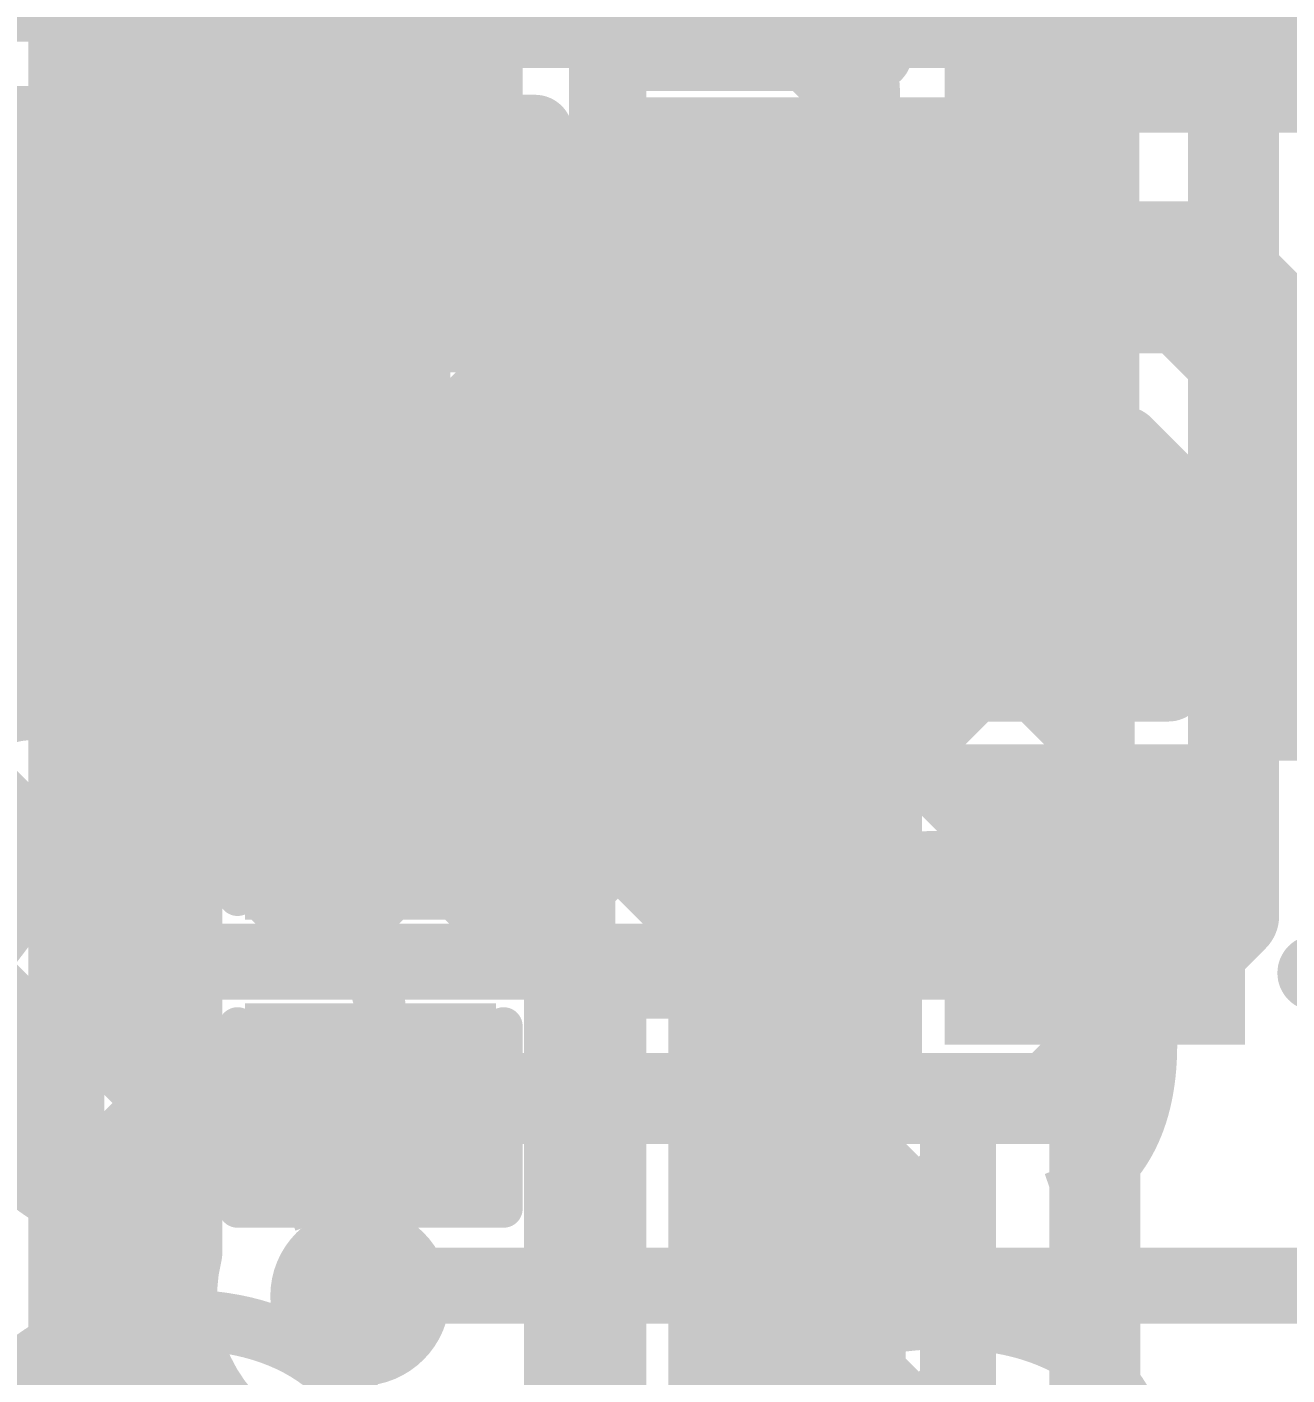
# Model space of a CAD drawing. Header units: millimetres. Extents: x -0.33 to 3.26, y -0.12 to 2.83.
# Drawn here: x 0.8193 to 0.985, y 2.0766 to 2.2539 of the extents above; entities that cross this region are included whole.
import ezdxf

# ---------------------------------------------------------------- set-up
doc = ezdxf.new("R2010")
doc.units = ezdxf.units.MM
doc.header["$MEASUREMENT"] = 0
for name, color, linetype in [('BottomLayer', 5, 'Continuous'), ('BottomOverlay', 54, 'Continuous'), ('BottomPaste', 16, 'Continuous'), ('BottomSolder', 6, 'Continuous'), ('TopLayer', 1, 'Continuous'), ('TopOverlay', 2, 'Continuous'), ('TopPaste', 8, 'Continuous'), ('TopSolder', 216, 'Continuous'), ('ViaHoleLayer', 16, 'Continuous')]:
    doc.layers.add(name, color=color, linetype=linetype)
doc.styles.add('Arial', font='', dxfattribs={"height": 0.2})
doc.styles.get('Arial').set_extended_font_data('Arial')

# ---------------------------------------------------------------- blocks, each defined once
blk = doc.blocks.new('R__0402_B_109')
at = {"layer": 'BottomLayer'}
for points in [[(-0.0095, 0.0125), (-0.0095, -0.0125), (-0.0275, -0.0125), (-0.0275, 0.0125)], [(0.0275, 0.0125), (0.0275, -0.0125), (0.0095, -0.0125), (0.0095, 0.0125)]]:
    blk.add_hatch(color=5, dxfattribs=at).paths.add_polyline_path(points)
at = {"layer": 'BottomPaste'}
for points in [[(-0.0095, 0.0125), (-0.0095, -0.0125), (-0.0275, -0.0125), (-0.0275, 0.0125)], [(0.0275, 0.0125), (0.0275, -0.0125), (0.0095, -0.0125), (0.0095, 0.0125)]]:
    blk.add_hatch(color=16, dxfattribs=at).paths.add_polyline_path(points)
at = {"layer": 'BottomSolder'}
for points in [[(-0.0055, 0.0165), (-0.0055, -0.0165), (-0.0315, -0.0165), (-0.0315, 0.0165)], [(0.0315, 0.0165), (0.0315, -0.0165), (0.0055, -0.0165), (0.0055, 0.0165)]]:
    blk.add_hatch(color=6, dxfattribs=at).paths.add_polyline_path(points)
at = {"layer": 'BottomOverlay', "const_width": 0.005}
for points in [[(-0.0325, 0.0175), (-0.0325, -0.0175)], [(-0.0325, 0.0175), (-0.0085, 0.0175)], [(0.0085, 0.0175), (0.0325, 0.0175)], [(0.0325, 0.0175), (0.0325, -0.0175)], [(-0.0325, -0.0175), (-0.0085, -0.0175)], [(0.0085, -0.0175), (0.0325, -0.0175)]]:
    blk.add_lwpolyline(points, dxfattribs=at)
at = {"layer": 'BottomOverlay', "const_width": 0.0025}
for points in [[(-0.03375, 0.0175, 1), (-0.03125, 0.0175, 1)], [(-0.03375, 0.0175, 1), (-0.03125, 0.0175, 1)], [(-0.00975, 0.0175, 1), (-0.00725, 0.0175, 1)], [(0.00725, 0.0175, 1), (0.00975, 0.0175, 1)], [(0.03125, 0.0175, 1), (0.03375, 0.0175, 1)], [(0.03125, 0.0175, 1), (0.03375, 0.0175, 1)], [(-0.03375, -0.0175, 1), (-0.03125, -0.0175, 1)], [(-0.03375, -0.0175, 1), (-0.03125, -0.0175, 1)], [(-0.00975, -0.0175, 1), (-0.00725, -0.0175, 1)], [(0.00725, -0.0175, 1), (0.00975, -0.0175, 1)], [(0.03125, -0.0175, 1), (0.03375, -0.0175, 1)], [(0.03125, -0.0175, 1), (0.03375, -0.0175, 1)]]:
    blk.add_lwpolyline(points, format="xyb", close=True, dxfattribs=at)
blk = doc.blocks.new('R__0402_B_113')
at = {"layer": 'BottomLayer'}
for points in [[(-0.0095, 0.0125), (-0.0095, -0.0125), (-0.0275, -0.0125), (-0.0275, 0.0125)], [(0.0275, 0.0125), (0.0275, -0.0125), (0.0095, -0.0125), (0.0095, 0.0125)]]:
    blk.add_hatch(color=5, dxfattribs=at).paths.add_polyline_path(points)
at = {"layer": 'BottomPaste'}
for points in [[(-0.0095, 0.0125), (-0.0095, -0.0125), (-0.0275, -0.0125), (-0.0275, 0.0125)], [(0.0275, 0.0125), (0.0275, -0.0125), (0.0095, -0.0125), (0.0095, 0.0125)]]:
    blk.add_hatch(color=16, dxfattribs=at).paths.add_polyline_path(points)
at = {"layer": 'BottomSolder'}
for points in [[(-0.0055, 0.0165), (-0.0055, -0.0165), (-0.0315, -0.0165), (-0.0315, 0.0165)], [(0.0315, 0.0165), (0.0315, -0.0165), (0.0055, -0.0165), (0.0055, 0.0165)]]:
    blk.add_hatch(color=6, dxfattribs=at).paths.add_polyline_path(points)
at = {"layer": 'BottomOverlay', "const_width": 0.005}
for points in [[(-0.0325, 0.0175), (-0.0085, 0.0175)], [(-0.0325, 0.0175), (-0.0325, -0.0175)], [(0.0085, 0.0175), (0.0325, 0.0175)], [(0.0325, 0.0175), (0.0325, -0.0175)], [(-0.0325, -0.0175), (-0.0085, -0.0175)], [(0.0085, -0.0175), (0.0325, -0.0175)]]:
    blk.add_lwpolyline(points, dxfattribs=at)
at = {"layer": 'BottomOverlay', "const_width": 0.0025}
for points in [[(-0.03375, 0.0175, 1), (-0.03125, 0.0175, 1)], [(-0.03375, 0.0175, 1), (-0.03125, 0.0175, 1)], [(-0.00975, 0.0175, 1), (-0.00725, 0.0175, 1)], [(0.00725, 0.0175, 1), (0.00975, 0.0175, 1)], [(0.03125, 0.0175, 1), (0.03375, 0.0175, 1)], [(0.03125, 0.0175, 1), (0.03375, 0.0175, 1)], [(-0.03375, -0.0175, 1), (-0.03125, -0.0175, 1)], [(-0.03375, -0.0175, 1), (-0.03125, -0.0175, 1)], [(-0.00975, -0.0175, 1), (-0.00725, -0.0175, 1)], [(0.00725, -0.0175, 1), (0.00975, -0.0175, 1)], [(0.03125, -0.0175, 1), (0.03375, -0.0175, 1)], [(0.03125, -0.0175, 1), (0.03375, -0.0175, 1)]]:
    blk.add_lwpolyline(points, format="xyb", close=True, dxfattribs=at)
blk = doc.blocks.new('SOT23_3_B_155')
at = {"layer": 'BottomLayer'}
for points in [[(-0.02166, 0.02657), (-0.05316, 0.02657), (-0.05316, 0.05807), (-0.02166, 0.05807)], [(0.05314, 0.02657), (0.02165, 0.02657), (0.02165, 0.05807), (0.05314, 0.05807)], [(0.01574, -0.05807), (-0.01575, -0.05807), (-0.01575, -0.02657), (0.01574, -0.02657)]]:
    blk.add_hatch(color=5, dxfattribs=at).paths.add_polyline_path(points)
at = {"layer": 'BottomPaste'}
for points in [[(-0.02166, 0.02657), (-0.05316, 0.02657), (-0.05316, 0.05807), (-0.02166, 0.05807)], [(0.05314, 0.02657), (0.02165, 0.02657), (0.02165, 0.05807), (0.05314, 0.05807)], [(0.01574, -0.05807), (-0.01575, -0.05807), (-0.01575, -0.02657), (0.01574, -0.02657)]]:
    blk.add_hatch(color=16, dxfattribs=at).paths.add_polyline_path(points)
at = {"layer": 'BottomSolder'}
for points in [[(-0.01766, 0.02257), (-0.05716, 0.02257), (-0.05716, 0.06207), (-0.01766, 0.06207)], [(0.05714, 0.02257), (0.01765, 0.02257), (0.01765, 0.06207), (0.05714, 0.06207)], [(0.01974, -0.06207), (-0.01975, -0.06207), (-0.01975, -0.02257), (0.01974, -0.02257)]]:
    blk.add_hatch(color=6, dxfattribs=at).paths.add_polyline_path(points)
at = {"layer": 'BottomOverlay'}
for points, const_width in [([(-0.06409, 0.068, 1), (-0.07393, 0.068, 1)], 0.00984), ([(-0.07639, 0.068, 1), (-0.07147, 0.068, 1)], 0.00492), ([(-0.06655, 0.068, 1), (-0.06162, 0.068, 1)], 0.00492), ([(-0.01351, 0.032, 1), (-0.00851, 0.032, 1)], 0.005), ([(0.00849, 0.032, 1), (0.01349, 0.032, 1)], 0.005), ([(-0.06651, 0.03, 1), (-0.06151, 0.03, 1)], 0.005), ([(0.06149, 0.03, 1), (0.06649, 0.03, 1)], 0.005), ([(0.02649, -0.031, 1), (0.03149, -0.031, 1)], 0.005), ([(0.06149, -0.031, 1), (0.06649, -0.031, 1)], 0.005), ([(0.06149, -0.031, 1), (0.06649, -0.031, 1)], 0.005), ([(-0.06651, -0.032, 1), (-0.06151, -0.032, 1)], 0.005), ([(-0.06651, -0.032, 1), (-0.06151, -0.032, 1)], 0.005), ([(-0.03151, -0.032, 1), (-0.02651, -0.032, 1)], 0.005)]:
    blk.add_lwpolyline(points, format="xyb", close=True, dxfattribs=dict(at, const_width=const_width))
at = {"layer": 'BottomOverlay', "const_width": 0.01}
for points in [[(0.01099, 0.032), (-0.01101, 0.032)], [(-0.06401, 0.03), (-0.06401, -0.032)], [(0.06399, 0.03), (0.06399, -0.031)], [(0.06399, -0.031), (0.02899, -0.031)], [(-0.02901, -0.032), (-0.06401, -0.032)]]:
    blk.add_lwpolyline(points, dxfattribs=at)
blk = doc.blocks.new('SOT23_3_B_159')
at = {"layer": 'BottomLayer'}
for points in [[(-0.02166, 0.02657), (-0.05316, 0.02657), (-0.05316, 0.05807), (-0.02166, 0.05807)], [(0.05314, 0.02657), (0.02165, 0.02657), (0.02165, 0.05807), (0.05314, 0.05807)], [(0.01574, -0.05807), (-0.01575, -0.05807), (-0.01575, -0.02657), (0.01574, -0.02657)]]:
    blk.add_hatch(color=5, dxfattribs=at).paths.add_polyline_path(points)
at = {"layer": 'BottomPaste'}
for points in [[(-0.02166, 0.02657), (-0.05316, 0.02657), (-0.05316, 0.05807), (-0.02166, 0.05807)], [(0.05314, 0.02657), (0.02165, 0.02657), (0.02165, 0.05807), (0.05314, 0.05807)], [(0.01574, -0.05807), (-0.01575, -0.05807), (-0.01575, -0.02657), (0.01574, -0.02657)]]:
    blk.add_hatch(color=16, dxfattribs=at).paths.add_polyline_path(points)
at = {"layer": 'BottomSolder'}
for points in [[(-0.01766, 0.02257), (-0.05716, 0.02257), (-0.05716, 0.06207), (-0.01766, 0.06207)], [(0.05714, 0.02257), (0.01765, 0.02257), (0.01765, 0.06207), (0.05714, 0.06207)], [(0.01974, -0.06207), (-0.01975, -0.06207), (-0.01975, -0.02257), (0.01974, -0.02257)]]:
    blk.add_hatch(color=6, dxfattribs=at).paths.add_polyline_path(points)
at = {"layer": 'BottomOverlay'}
for points, const_width in [([(-0.06409, 0.068, 1), (-0.07393, 0.068, 1)], 0.00984), ([(-0.07639, 0.068, 1), (-0.07147, 0.068, 1)], 0.00492), ([(-0.06655, 0.068, 1), (-0.06162, 0.068, 1)], 0.00492), ([(-0.01351, 0.032, 1), (-0.00851, 0.032, 1)], 0.005), ([(0.00849, 0.032, 1), (0.01349, 0.032, 1)], 0.005), ([(-0.06651, 0.03, 1), (-0.06151, 0.03, 1)], 0.005), ([(0.06149, 0.03, 1), (0.06649, 0.03, 1)], 0.005), ([(0.02649, -0.031, 1), (0.03149, -0.031, 1)], 0.005), ([(0.06149, -0.031, 1), (0.06649, -0.031, 1)], 0.005), ([(0.06149, -0.031, 1), (0.06649, -0.031, 1)], 0.005), ([(-0.06651, -0.032, 1), (-0.06151, -0.032, 1)], 0.005), ([(-0.06651, -0.032, 1), (-0.06151, -0.032, 1)], 0.005), ([(-0.03151, -0.032, 1), (-0.02651, -0.032, 1)], 0.005)]:
    blk.add_lwpolyline(points, format="xyb", close=True, dxfattribs=dict(at, const_width=const_width))
at = {"layer": 'BottomOverlay', "const_width": 0.01}
for points in [[(0.01099, 0.032), (-0.01101, 0.032)], [(-0.06401, 0.03), (-0.06401, -0.032)], [(0.06399, 0.03), (0.06399, -0.031)], [(0.06399, -0.031), (0.02899, -0.031)], [(-0.02901, -0.032), (-0.06401, -0.032)]]:
    blk.add_lwpolyline(points, dxfattribs=at)
blk = doc.blocks.new('R__0402_B_216')
at = {"layer": 'BottomLayer'}
for points in [[(-0.0095, 0.0125), (-0.0095, -0.0125), (-0.0275, -0.0125), (-0.0275, 0.0125)], [(0.0275, 0.0125), (0.0275, -0.0125), (0.0095, -0.0125), (0.0095, 0.0125)]]:
    blk.add_hatch(color=5, dxfattribs=at).paths.add_polyline_path(points)
at = {"layer": 'BottomPaste'}
for points in [[(-0.0095, 0.0125), (-0.0095, -0.0125), (-0.0275, -0.0125), (-0.0275, 0.0125)], [(0.0275, 0.0125), (0.0275, -0.0125), (0.0095, -0.0125), (0.0095, 0.0125)]]:
    blk.add_hatch(color=16, dxfattribs=at).paths.add_polyline_path(points)
at = {"layer": 'BottomSolder'}
for points in [[(-0.0055, 0.0165), (-0.0055, -0.0165), (-0.0315, -0.0165), (-0.0315, 0.0165)], [(0.0315, 0.0165), (0.0315, -0.0165), (0.0055, -0.0165), (0.0055, 0.0165)]]:
    blk.add_hatch(color=6, dxfattribs=at).paths.add_polyline_path(points)
at = {"layer": 'BottomOverlay', "const_width": 0.005}
for points in [[(-0.0085, 0.0175), (-0.0325, 0.0175)], [(-0.0325, -0.0175), (-0.0325, 0.0175)], [(0.0325, 0.0175), (0.0085, 0.0175)], [(0.0325, -0.0175), (0.0325, 0.0175)], [(-0.0085, -0.0175), (-0.0325, -0.0175)], [(0.0325, -0.0175), (0.0085, -0.0175)]]:
    blk.add_lwpolyline(points, dxfattribs=at)
at = {"layer": 'BottomOverlay', "const_width": 0.0025}
for points in [[(-0.03375, 0.0175, 1), (-0.03125, 0.0175, 1)], [(-0.03375, 0.0175, 1), (-0.03125, 0.0175, 1)], [(-0.00975, 0.0175, 1), (-0.00725, 0.0175, 1)], [(0.00725, 0.0175, 1), (0.00975, 0.0175, 1)], [(0.03125, 0.0175, 1), (0.03375, 0.0175, 1)], [(0.03125, 0.0175, 1), (0.03375, 0.0175, 1)], [(-0.03375, -0.0175, 1), (-0.03125, -0.0175, 1)], [(-0.03375, -0.0175, 1), (-0.03125, -0.0175, 1)], [(-0.00975, -0.0175, 1), (-0.00725, -0.0175, 1)], [(0.00725, -0.0175, 1), (0.00975, -0.0175, 1)], [(0.03125, -0.0175, 1), (0.03375, -0.0175, 1)], [(0.03125, -0.0175, 1), (0.03375, -0.0175, 1)]]:
    blk.add_lwpolyline(points, format="xyb", close=True, dxfattribs=at)
blk = doc.blocks.new('LED_SMT_233')
at = {"layer": 'TopLayer'}
for points in [[(-0.06, 0.03), (-0.02, 0.03), (-0.02, -0.03), (-0.06, -0.03)], [(0.02, 0.03), (0.06, 0.03), (0.06, -0.03), (0.02, -0.03)]]:
    blk.add_hatch(color=1, dxfattribs=at).paths.add_polyline_path(points)
at = {"layer": 'TopOverlay'}
blk.add_hatch(color=2, dxfattribs=at).paths.add_polyline_path([(0.1, 0.037), (0.064, 0.037), (0.064, -0.037), (0.1, -0.037)])
at = {"layer": 'TopPaste'}
for points in [[(-0.06, 0.03), (-0.02, 0.03), (-0.02, -0.03), (-0.06, -0.03)], [(0.02, 0.03), (0.06, 0.03), (0.06, -0.03), (0.02, -0.03)]]:
    blk.add_hatch(color=8, dxfattribs=at).paths.add_polyline_path(points)
at = {"layer": 'TopSolder'}
for points in [[(-0.064, 0.034), (-0.016, 0.034), (-0.016, -0.034), (-0.064, -0.034)], [(0.016, 0.034), (0.064, 0.034), (0.064, -0.034), (0.016, -0.034)]]:
    blk.add_hatch(color=216, dxfattribs=at).paths.add_polyline_path(points)
at = {"layer": 'TopOverlay', "const_width": 0.005}
for points in [[(0.065, 0.035), (-0.065, 0.035)], [(-0.065, -0.035), (-0.065, 0.035)], [(0.065, -0.035), (0.065, 0.035)], [(0.065, -0.035), (-0.065, -0.035)]]:
    blk.add_lwpolyline(points, dxfattribs=at)
at = {"layer": 'TopOverlay', "const_width": 0.0025}
for points in [[(-0.06625, 0.035, 1), (-0.06375, 0.035, 1)], [(-0.06625, 0.035, 1), (-0.06375, 0.035, 1)], [(0.06375, 0.035, 1), (0.06625, 0.035, 1)], [(0.06375, 0.035, 1), (0.06625, 0.035, 1)], [(-0.06625, -0.035, 1), (-0.06375, -0.035, 1)], [(-0.06625, -0.035, 1), (-0.06375, -0.035, 1)], [(0.06375, -0.035, 1), (0.06625, -0.035, 1)], [(0.06375, -0.035, 1), (0.06625, -0.035, 1)]]:
    blk.add_lwpolyline(points, format="xyb", close=True, dxfattribs=at)
blk = doc.blocks.new('LED_SMT_234')
at = {"layer": 'TopLayer'}
for points in [[(-0.06, 0.03), (-0.02, 0.03), (-0.02, -0.03), (-0.06, -0.03)], [(0.02, 0.03), (0.06, 0.03), (0.06, -0.03), (0.02, -0.03)]]:
    blk.add_hatch(color=1, dxfattribs=at).paths.add_polyline_path(points)
at = {"layer": 'TopOverlay'}
blk.add_hatch(color=2, dxfattribs=at).paths.add_polyline_path([(0.097, 0.03699), (0.064, 0.03699), (0.064, -0.03701), (0.097, -0.03701)])
at = {"layer": 'TopPaste'}
for points in [[(-0.06, 0.03), (-0.02, 0.03), (-0.02, -0.03), (-0.06, -0.03)], [(0.02, 0.03), (0.06, 0.03), (0.06, -0.03), (0.02, -0.03)]]:
    blk.add_hatch(color=8, dxfattribs=at).paths.add_polyline_path(points)
at = {"layer": 'TopSolder'}
for points in [[(-0.064, 0.034), (-0.016, 0.034), (-0.016, -0.034), (-0.064, -0.034)], [(0.016, 0.034), (0.064, 0.034), (0.064, -0.034), (0.016, -0.034)]]:
    blk.add_hatch(color=216, dxfattribs=at).paths.add_polyline_path(points)
at = {"layer": 'TopOverlay', "const_width": 0.005}
for points in [[(0.065, 0.035), (-0.065, 0.035)], [(-0.065, -0.035), (-0.065, 0.035)], [(0.065, -0.035), (0.065, 0.035)], [(0.065, -0.035), (-0.065, -0.035)]]:
    blk.add_lwpolyline(points, dxfattribs=at)
at = {"layer": 'TopOverlay', "const_width": 0.0025}
for points in [[(-0.06625, 0.035, 1), (-0.06375, 0.035, 1)], [(-0.06625, 0.035, 1), (-0.06375, 0.035, 1)], [(0.06375, 0.035, 1), (0.06625, 0.035, 1)], [(0.06375, 0.035, 1), (0.06625, 0.035, 1)], [(-0.06625, -0.035, 1), (-0.06375, -0.035, 1)], [(-0.06625, -0.035, 1), (-0.06375, -0.035, 1)], [(0.06375, -0.035, 1), (0.06625, -0.035, 1)], [(0.06375, -0.035, 1), (0.06625, -0.035, 1)]]:
    blk.add_lwpolyline(points, format="xyb", close=True, dxfattribs=at)

msp = doc.modelspace()

# ---------------------------------------------------------------- hatches: boundary and pattern name
at = {"layer": 'BottomLayer'}
msp.add_hatch(color=5, dxfattribs=at).paths.add_polyline_path([(0.94976, 2.24), (1.02776, 2.24), (1.02776, 2.313), (0.94976, 2.313)])
h = msp.add_hatch(color=5, dxfattribs=at)
edge = h.paths.add_edge_path()
edge.add_arc((0.86312, 2.087), 0.01181, 0, 360)
at = {"layer": 'TopLayer'}
h = msp.add_hatch(color=1, dxfattribs=at)
edge = h.paths.add_edge_path()
edge.add_arc((0.86312, 2.087), 0.01181, 0, 360)
at = {"layer": 'ViaHoleLayer'}
h = msp.add_hatch(color=16, dxfattribs=at)
edge = h.paths.add_edge_path()
edge.add_arc((0.86312, 2.087), 0.00591, 0, 360)

# ---------------------------------------------------------------- linework, layer by layer
at = {"layer": 'BottomLayer'}
for points, const_width in [([(0.8245, 2.046), (0.8245, 2.34985)], 0.01), ([(0.832, 2.196), (0.832, 2.321)], 0.025), ([(0.84, 2.2425), (0.84, 2.2745)], 0.01), ([(0.8245, 2.26695), (0.84, 2.25145)], 0.01), ([(0.86676, 2.2585), (0.98126, 2.2585)], 0.02), ([(0.8245, 2.24071), (0.84, 2.25622)], 0.01), ([(0.84, 2.2375), (0.84, 2.2425)], 0.01), ([(0.84, 2.2375), (0.84, 2.2425)], 0.01), ([(0.8245, 2.23866), (0.84, 2.22316)], 0.01), ([(0.84, 2.2005), (0.84, 2.2375)], 0.01), ([(0.8245, 2.21243), (0.84, 2.22793)], 0.01), ([(0.86676, 2.221), (0.86676, 2.2215)], 0.02), ([(0.86676, 2.221), (0.97276, 2.221)], 0.02), ([(0.97276, 2.221), (0.99716, 2.19659)], 0.02), ([(0.8245, 2.21038), (0.86438, 2.1705)], 0.01), ([(0.832, 2.196), (0.8435, 2.1845)], 0.025), ([(0.8245, 2.18415), (0.84085, 2.2005)], 0.01), ([(0.84, 2.2005), (0.85877, 2.2005)], 0.01), ([(0.8245, 2.15586), (0.86763, 2.199)], 0.01), ([(0.86399, 2.19917), (0.93201, 2.13115)], 0.01), ([(0.86676, 2.199), (0.96364, 2.199)], 0.01), ([(0.86742, 2.1705), (0.89592, 2.199)], 0.01), ([(0.89006, 2.16485), (0.9242, 2.199)], 0.01), ([(0.89245, 2.199), (0.93201, 2.15943)], 0.01), ([(0.9045, 2.15101), (0.95249, 2.199)], 0.01), ([(0.92073, 2.199), (0.95216, 2.16757)], 0.01), ([(0.94902, 2.199), (0.96942, 2.1786)], 0.01), ([(0.96364, 2.199), (0.96942, 2.19322)], 0.01), ([(0.8435, 2.1845), (0.8645, 2.1845)], 0.025), ([(0.8645, 2.1845), (0.90954, 2.1845)], 0.025), ([(0.90954, 2.1845), (0.92236, 2.17167)], 0.025), ([(0.96942, 2.16757), (0.96942, 2.19322)], 0.01), ([(0.94935, 2.16757), (0.96942, 2.18764)], 0.01), ([(0.8245, 2.18209), (0.84, 2.16659)], 0.01), ([(0.92236, 2.05518), (0.92236, 2.17167)], 0.025), ([(0.84, 2.1335), (0.84, 2.1705)], 0.01), ([(0.84, 2.1705), (0.889, 2.1705)], 0.01), ([(0.889, 2.16545), (0.889, 2.1705)], 0.01), ([(0.93201, 2.16757), (0.96942, 2.16757)], 0.01), ([(0.93201, 2.11207), (0.93201, 2.16757)], 0.01), ([(0.89342, 2.1622), (0.90337, 2.15225)], 0.01), ([(0.8245, 2.15381), (0.84, 2.13831)], 0.01), ([(0.86376, 2.1495), (0.88067, 2.1495)], 0.012), ([(0.88067, 2.1495), (0.89067, 2.1395)], 0.012), ([(0.90867, 2.12689), (0.93201, 2.15024)], 0.01), ([(0.8245, 2.12758), (0.84, 2.14308)], 0.01), ([(0.89067, 2.0235), (0.89067, 2.1395)], 0.012), ([(0.90867, 2.0315), (0.90867, 2.1395)], 0.01), ([(0.95976, 2.02459), (0.95976, 2.13432)], 0.012), ([(0.84, 2.1285), (0.84, 2.1335)], 0.01), ([(0.84, 2.1285), (0.84, 2.1335)], 0.01), ([(0.84, 2.0927), (0.84, 2.1285)], 0.01), ([(0.90867, 2.12621), (0.94176, 2.09312)], 0.01), ([(0.8245, 2.12552), (0.84, 2.11002)], 0.01), ([(0.90867, 2.09861), (0.93201, 2.12195)], 0.01), ([(0.8245, 2.09929), (0.84, 2.11479)], 0.01), ([(0.86312, 2.11112), (0.8645, 2.1125)], 0.01), ([(0.93201, 2.11207), (0.94176, 2.11207)], 0.01), ([(0.94176, 2.03205), (0.94176, 2.11207)], 0.01), ([(0.86312, 2.087), (0.86312, 2.11112)], 0.01), ([(0.90867, 2.07032), (0.94176, 2.10342)], 0.01), ([(0.90867, 2.09793), (0.94176, 2.06483)], 0.01), ([(0.8245, 2.09724), (0.83987, 2.08187)], 0.01), ([(0.8245, 2.07101), (0.83934, 2.08585)], 0.01), ([(0.90867, 2.04204), (0.94176, 2.07513)], 0.01)]:
    msp.add_lwpolyline(points, dxfattribs=dict(at, const_width=const_width))
for points, const_width in [([(0.86176, 2.2585, 1), (0.87176, 2.2585, 1)], 0.01), ([(0.97626, 2.2585, 1), (0.98626, 2.2585, 1)], 0.01), ([(0.8375, 2.25622, 1), (0.8425, 2.25622, 1)], 0.005), ([(0.8375, 2.25145, 1), (0.8425, 2.25145, 1)], 0.005), ([(0.8375, 2.2425, 1), (0.8425, 2.2425, 1)], 0.005), ([(0.8375, 2.2425, 1), (0.8425, 2.2425, 1)], 0.005), ([(0.8375, 2.2425, 1), (0.8425, 2.2425, 1)], 0.005), ([(0.822, 2.24071, 1), (0.827, 2.24071, 1)], 0.005), ([(0.822, 2.23866, 1), (0.827, 2.23866, 1)], 0.005), ([(0.8375, 2.2375, 1), (0.8425, 2.2375, 1)], 0.005), ([(0.8375, 2.2375, 1), (0.8425, 2.2375, 1)], 0.005), ([(0.8375, 2.2375, 1), (0.8425, 2.2375, 1)], 0.005), ([(0.8375, 2.22793, 1), (0.8425, 2.22793, 1)], 0.005), ([(0.86176, 2.2215, 1), (0.87176, 2.2215, 1)], 0.01), ([(0.86176, 2.221, 1), (0.87176, 2.221, 1)], 0.01), ([(0.86176, 2.221, 1), (0.87176, 2.221, 1)], 0.01), ([(0.96776, 2.221, 1), (0.97776, 2.221, 1)], 0.01), ([(0.96776, 2.221, 1), (0.97776, 2.221, 1)], 0.01), ([(0.8375, 2.22316, 1), (0.8425, 2.22316, 1)], 0.005), ([(0.822, 2.21243, 1), (0.827, 2.21243, 1)], 0.005), ([(0.822, 2.21038, 1), (0.827, 2.21038, 1)], 0.005), ([(0.82575, 2.196, 1), (0.83825, 2.196, 1)], 0.0125), ([(0.82575, 2.196, 1), (0.83825, 2.196, 1)], 0.0125), ([(0.8375, 2.2005, 1), (0.8425, 2.2005, 1)], 0.005), ([(0.8375, 2.2005, 1), (0.8425, 2.2005, 1)], 0.005), ([(0.83835, 2.2005, 1), (0.84335, 2.2005, 1)], 0.005), ([(0.85627, 2.2005, 1), (0.86127, 2.2005, 1)], 0.005), ([(0.85627, 2.2005, 1), (0.86127, 2.2005, 1)], 0.005), ([(0.85627, 2.2005, 1), (0.86127, 2.2005, 1)], 0.005), ([(0.86149, 2.19917, 1), (0.86649, 2.19917, 1)], 0.005), ([(0.86426, 2.199, 1), (0.86926, 2.199, 1)], 0.005), ([(0.86426, 2.199, 1), (0.86926, 2.199, 1)], 0.005), ([(0.86426, 2.199, 1), (0.86926, 2.199, 1)], 0.005), ([(0.86513, 2.199, 1), (0.87013, 2.199, 1)], 0.005), ([(0.88995, 2.199, 1), (0.89495, 2.199, 1)], 0.005), ([(0.89342, 2.199, 1), (0.89842, 2.199, 1)], 0.005), ([(0.91823, 2.199, 1), (0.92323, 2.199, 1)], 0.005), ([(0.9217, 2.199, 1), (0.9267, 2.199, 1)], 0.005), ([(0.94652, 2.199, 1), (0.95152, 2.199, 1)], 0.005), ([(0.94999, 2.199, 1), (0.95499, 2.199, 1)], 0.005), ([(0.96114, 2.199, 1), (0.96614, 2.199, 1)], 0.005), ([(0.96114, 2.199, 1), (0.96614, 2.199, 1)], 0.005), ([(0.83725, 2.1845, 1), (0.84975, 2.1845, 1)], 0.0125), ([(0.83725, 2.1845, 1), (0.84975, 2.1845, 1)], 0.0125), ([(0.85825, 2.1845, 1), (0.87075, 2.1845, 1)], 0.0125), ([(0.85825, 2.1845, 1), (0.87075, 2.1845, 1)], 0.0125), ([(0.90329, 2.1845, 1), (0.91579, 2.1845, 1)], 0.0125), ([(0.90329, 2.1845, 1), (0.91579, 2.1845, 1)], 0.0125), ([(0.96692, 2.19322, 1), (0.97192, 2.19322, 1)], 0.005), ([(0.96692, 2.19322, 1), (0.97192, 2.19322, 1)], 0.005), ([(0.96692, 2.18764, 1), (0.97192, 2.18764, 1)], 0.005), ([(0.822, 2.18415, 1), (0.827, 2.18415, 1)], 0.005), ([(0.822, 2.18209, 1), (0.827, 2.18209, 1)], 0.005), ([(0.91611, 2.17167, 1), (0.92861, 2.17167, 1)], 0.0125), ([(0.91611, 2.17167, 1), (0.92861, 2.17167, 1)], 0.0125), ([(0.96692, 2.1786, 1), (0.97192, 2.1786, 1)], 0.005), ([(0.8375, 2.1705, 1), (0.8425, 2.1705, 1)], 0.005), ([(0.8375, 2.1705, 1), (0.8425, 2.1705, 1)], 0.005), ([(0.86188, 2.1705, 1), (0.86688, 2.1705, 1)], 0.005), ([(0.86492, 2.1705, 1), (0.86992, 2.1705, 1)], 0.005), ([(0.8865, 2.1705, 1), (0.8915, 2.1705, 1)], 0.005), ([(0.8865, 2.1705, 1), (0.8915, 2.1705, 1)], 0.005), ([(0.92951, 2.16757, 1), (0.93451, 2.16757, 1)], 0.005), ([(0.92951, 2.16757, 1), (0.93451, 2.16757, 1)], 0.005), ([(0.94685, 2.16757, 1), (0.95185, 2.16757, 1)], 0.005), ([(0.94966, 2.16757, 1), (0.95466, 2.16757, 1)], 0.005), ([(0.96692, 2.16757, 1), (0.97192, 2.16757, 1)], 0.005), ([(0.96692, 2.16757, 1), (0.97192, 2.16757, 1)], 0.005), ([(0.8375, 2.16659, 1), (0.8425, 2.16659, 1)], 0.005), ([(0.8865, 2.16545, 1), (0.8915, 2.16545, 1)], 0.005), ([(0.8865, 2.16545, 1), (0.8915, 2.16545, 1)], 0.005), ([(0.8865, 2.16545, 1), (0.8915, 2.16545, 1)], 0.005), ([(0.88756, 2.16485, 1), (0.89256, 2.16485, 1)], 0.005), ([(0.8909, 2.16222, 1), (0.8959, 2.16222, 1)], 0.005), ([(0.89092, 2.1622, 1), (0.89592, 2.1622, 1)], 0.005), ([(0.89092, 2.1622, 1), (0.89592, 2.1622, 1)], 0.005), ([(0.92951, 2.15943, 1), (0.93451, 2.15943, 1)], 0.005), ([(0.822, 2.15586, 1), (0.827, 2.15586, 1)], 0.005), ([(0.822, 2.15381, 1), (0.827, 2.15381, 1)], 0.005), ([(0.90087, 2.15225, 1), (0.90587, 2.15225, 1)], 0.005), ([(0.90087, 2.15225, 1), (0.90587, 2.15225, 1)], 0.005), ([(0.9009, 2.15222, 1), (0.9059, 2.15222, 1)], 0.005), ([(0.902, 2.15101, 1), (0.907, 2.15101, 1)], 0.005), ([(0.86076, 2.1495, 1), (0.86676, 2.1495, 1)], 0.006), ([(0.87767, 2.1495, 1), (0.88367, 2.1495, 1)], 0.006), ([(0.87767, 2.1495, 1), (0.88367, 2.1495, 1)], 0.006), ([(0.92951, 2.15024, 1), (0.93451, 2.15024, 1)], 0.005), ([(0.8375, 2.14308, 1), (0.8425, 2.14308, 1)], 0.005), ([(0.88767, 2.1395, 1), (0.89367, 2.1395, 1)], 0.006), ([(0.88767, 2.1395, 1), (0.89367, 2.1395, 1)], 0.006), ([(0.90617, 2.1395, 1), (0.91117, 2.1395, 1)], 0.005), ([(0.90617, 2.1395, 1), (0.91117, 2.1395, 1)], 0.005), ([(0.90617, 2.1395, 1), (0.91117, 2.1395, 1)], 0.005), ([(0.8375, 2.13831, 1), (0.8425, 2.13831, 1)], 0.005), ([(0.95676, 2.13432, 1), (0.96276, 2.13432, 1)], 0.006), ([(0.8375, 2.1335, 1), (0.8425, 2.1335, 1)], 0.005), ([(0.8375, 2.1335, 1), (0.8425, 2.1335, 1)], 0.005), ([(0.8375, 2.1335, 1), (0.8425, 2.1335, 1)], 0.005), ([(0.92951, 2.13115, 1), (0.93451, 2.13115, 1)], 0.005), ([(0.8375, 2.1285, 1), (0.8425, 2.1285, 1)], 0.005), ([(0.8375, 2.1285, 1), (0.8425, 2.1285, 1)], 0.005), ([(0.8375, 2.1285, 1), (0.8425, 2.1285, 1)], 0.005), ([(0.822, 2.12758, 1), (0.827, 2.12758, 1)], 0.005), ([(0.90617, 2.12689, 1), (0.91117, 2.12689, 1)], 0.005), ([(0.90617, 2.12621, 1), (0.91117, 2.12621, 1)], 0.005), ([(0.822, 2.12552, 1), (0.827, 2.12552, 1)], 0.005), ([(0.92951, 2.12195, 1), (0.93451, 2.12195, 1)], 0.005), ([(0.8375, 2.11479, 1), (0.8425, 2.11479, 1)], 0.005), ([(0.862, 2.1125, 1), (0.867, 2.1125, 1)], 0.005), ([(0.92951, 2.11207, 1), (0.93451, 2.11207, 1)], 0.005), ([(0.92951, 2.11207, 1), (0.93451, 2.11207, 1)], 0.005), ([(0.93926, 2.11207, 1), (0.94426, 2.11207, 1)], 0.005), ([(0.93926, 2.11207, 1), (0.94426, 2.11207, 1)], 0.005), ([(0.86062, 2.11112, 1), (0.86562, 2.11112, 1)], 0.005), ([(0.86062, 2.11112, 1), (0.86562, 2.11112, 1)], 0.005), ([(0.8375, 2.11002, 1), (0.8425, 2.11002, 1)], 0.005), ([(0.93926, 2.10342, 1), (0.94426, 2.10342, 1)], 0.005), ([(0.822, 2.09929, 1), (0.827, 2.09929, 1)], 0.005), ([(0.90617, 2.09861, 1), (0.91117, 2.09861, 1)], 0.005), ([(0.90617, 2.09793, 1), (0.91117, 2.09793, 1)], 0.005), ([(0.822, 2.09724, 1), (0.827, 2.09724, 1)], 0.005), ([(0.8375, 2.0927, 1), (0.8425, 2.0927, 1)], 0.005), ([(0.8375, 2.0927, 1), (0.8425, 2.0927, 1)], 0.005), ([(0.93926, 2.09312, 1), (0.94426, 2.09312, 1)], 0.005), ([(0.83684, 2.08585, 1), (0.84184, 2.08585, 1)], 0.005), ([(0.86062, 2.087, 1), (0.86562, 2.087, 1)], 0.005), ([(0.83737, 2.08187, 1), (0.84237, 2.08187, 1)], 0.005), ([(0.93926, 2.07513, 1), (0.94426, 2.07513, 1)], 0.005)]:
    msp.add_lwpolyline(points, format="xyb", close=True, dxfattribs=dict(at, const_width=const_width))
at = {"layer": 'BottomLayer', "const_width": 0.01}
for points in [[(0.86676, 2.199, -0.093119), (0.85877, 2.2005)], [(0.86676, 2.199, -0.093119), (0.85877, 2.2005)], [(0.889, 2.16545, -0.076645), (0.89342, 2.1622)], [(0.889, 2.16545, -0.076177), (0.8934, 2.16222)], [(0.90337, 2.15225, -0.199396), (0.90867, 2.1395)], [(0.9034, 2.15222, -0.198912), (0.90867, 2.1395)], [(0.87267, 2.06519, -0.621757), (0.84, 2.0927)]]:
    msp.add_lwpolyline(points, format="xyb", dxfattribs=at)
at = {"layer": 'TopLayer'}
for points, const_width in [([(0.978, 2.243), (0.995, 2.26)], 0.012), ([(0.598, 2.258), (0.916, 2.258)], 0.012), ([(0.916, 2.258), (0.92811, 2.24589)], 0.012), ([(0.92811, 2.22), (0.92811, 2.24589)], 0.012), ([(0.978, 2.137), (0.978, 2.243)], 0.012), ([(0.87, 2.24), (0.88611, 2.24)], 0.01), ([(0.87, 2.19015), (0.87, 2.24)], 0.01), ([(0.87972, 2.24), (0.88611, 2.23361)], 0.01), ([(0.87973, 2.24), (0.88611, 2.23362)], 0.01), ([(0.88611, 2.18865), (0.88611, 2.24)], 0.01), ([(0.87, 2.22116), (0.88611, 2.23727)], 0.01), ([(0.87, 2.22427), (0.88611, 2.20815)], 0.01), ([(0.593, 2.22), (0.828, 2.22)], 0.01), ([(0.87, 2.1957), (0.88611, 2.21181)], 0.01), ([(0.73853, 2.203), (0.82404, 2.11749)], 0.01), ([(0.76399, 2.203), (0.83759, 2.1294)], 0.01), ([(0.87, 2.19881), (0.93781, 2.131)], 0.01), ([(0.86445, 2.19015), (0.87, 2.1957)], 0.01), ([(0.69652, 2.04768), (0.83899, 2.19015)], 0.01), ([(0.71548, 2.04118), (0.86445, 2.19015)], 0.01), ([(0.786, 2.19015), (0.87, 2.19015)], 0.01), ([(0.80229, 2.19015), (0.86144, 2.131)], 0.01), ([(0.82775, 2.19015), (0.8869, 2.131)], 0.01), ([(0.8532, 2.19015), (0.91235, 2.131)], 0.01), ([(0.72279, 2.02304), (0.8884, 2.18865)], 0.01), ([(0.85621, 2.131), (0.91386, 2.18865)], 0.01), ([(0.88167, 2.131), (0.93932, 2.18865)], 0.01), ([(0.88611, 2.18865), (0.96, 2.18865)], 0.01), ([(0.90562, 2.18865), (0.95491, 2.13936)], 0.01), ([(0.93107, 2.18865), (0.96, 2.15972)], 0.01), ([(0.93108, 2.18865), (0.96, 2.15973)], 0.01), ([(0.95653, 2.18865), (0.96, 2.18518)], 0.01), ([(0.96, 2.14446), (0.96, 2.18865)], 0.01), ([(0.90712, 2.131), (0.96, 2.18388)], 0.01), ([(0.93258, 2.131), (0.96, 2.15842)], 0.01), ([(0.94654, 2.131), (0.96, 2.14446)], 0.01), ([(0.954, 2.113), (0.978, 2.137)], 0.012), ([(0.845, 2.131), (0.94654, 2.131)], 0.01), ([(0.8193, 2.11275), (0.83225, 2.1257)], 0.01), ([(0.832, 2.1), (0.845, 2.113)], 0.012), ([(0.845, 2.113), (0.954, 2.113)], 0.012), ([(0.832, 1.707), (0.832, 2.1)], 0.012), ([(0.86312, 2.08838), (1.01166, 2.08838)], 0.01), ([(0.86312, 2.087), (0.86312, 2.08838)], 0.01)]:
    msp.add_lwpolyline(points, dxfattribs=dict(at, const_width=const_width))
for points, const_width in [([(0.913, 2.258, 1), (0.919, 2.258, 1)], 0.006), ([(0.913, 2.258, 1), (0.919, 2.258, 1)], 0.006), ([(0.92511, 2.24589, 1), (0.93111, 2.24589, 1)], 0.006), ([(0.92511, 2.24589, 1), (0.93111, 2.24589, 1)], 0.006), ([(0.975, 2.243, 1), (0.981, 2.243, 1)], 0.006), ([(0.975, 2.243, 1), (0.981, 2.243, 1)], 0.006), ([(0.8675, 2.24, 1), (0.8725, 2.24, 1)], 0.005), ([(0.8675, 2.24, 1), (0.8725, 2.24, 1)], 0.005), ([(0.87722, 2.24, 1), (0.88222, 2.24, 1)], 0.005), ([(0.87723, 2.24, 1), (0.88223, 2.24, 1)], 0.005), ([(0.88361, 2.24, 1), (0.88861, 2.24, 1)], 0.005), ([(0.88361, 2.24, 1), (0.88861, 2.24, 1)], 0.005), ([(0.88361, 2.23727, 1), (0.88861, 2.23727, 1)], 0.005), ([(0.88361, 2.23362, 1), (0.88861, 2.23362, 1)], 0.005), ([(0.88361, 2.23361, 1), (0.88861, 2.23361, 1)], 0.005), ([(0.8675, 2.22427, 1), (0.8725, 2.22427, 1)], 0.005), ([(0.8255, 2.22, 1), (0.8305, 2.22, 1)], 0.005), ([(0.8675, 2.22116, 1), (0.8725, 2.22116, 1)], 0.005), ([(0.92511, 2.22, 1), (0.93111, 2.22, 1)], 0.006), ([(0.88361, 2.21181, 1), (0.88861, 2.21181, 1)], 0.005), ([(0.88361, 2.20815, 1), (0.88861, 2.20815, 1)], 0.005), ([(0.8675, 2.19881, 1), (0.8725, 2.19881, 1)], 0.005), ([(0.8675, 2.1957, 1), (0.8725, 2.1957, 1)], 0.005), ([(0.8675, 2.1957, 1), (0.8725, 2.1957, 1)], 0.005), ([(0.82525, 2.19015, 1), (0.83025, 2.19015, 1)], 0.005), ([(0.83649, 2.19015, 1), (0.84149, 2.19015, 1)], 0.005), ([(0.8507, 2.19015, 1), (0.8557, 2.19015, 1)], 0.005), ([(0.86195, 2.19015, 1), (0.86695, 2.19015, 1)], 0.005), ([(0.86195, 2.19015, 1), (0.86695, 2.19015, 1)], 0.005), ([(0.8675, 2.19015, 1), (0.8725, 2.19015, 1)], 0.005), ([(0.8675, 2.19015, 1), (0.8725, 2.19015, 1)], 0.005), ([(0.88361, 2.18865, 1), (0.88861, 2.18865, 1)], 0.005), ([(0.88361, 2.18865, 1), (0.88861, 2.18865, 1)], 0.005), ([(0.8859, 2.18865, 1), (0.8909, 2.18865, 1)], 0.005), ([(0.90312, 2.18865, 1), (0.90812, 2.18865, 1)], 0.005), ([(0.91136, 2.18865, 1), (0.91636, 2.18865, 1)], 0.005), ([(0.92857, 2.18865, 1), (0.93357, 2.18865, 1)], 0.005), ([(0.92858, 2.18865, 1), (0.93358, 2.18865, 1)], 0.005), ([(0.93682, 2.18865, 1), (0.94182, 2.18865, 1)], 0.005), ([(0.95403, 2.18865, 1), (0.95903, 2.18865, 1)], 0.005), ([(0.9575, 2.18865, 1), (0.9625, 2.18865, 1)], 0.005), ([(0.9575, 2.18865, 1), (0.9625, 2.18865, 1)], 0.005), ([(0.9575, 2.18518, 1), (0.9625, 2.18518, 1)], 0.005), ([(0.9575, 2.18388, 1), (0.9625, 2.18388, 1)], 0.005), ([(0.9575, 2.15973, 1), (0.9625, 2.15973, 1)], 0.005), ([(0.9575, 2.15972, 1), (0.9625, 2.15972, 1)], 0.005), ([(0.9575, 2.15842, 1), (0.9625, 2.15842, 1)], 0.005), ([(0.9575, 2.14446, 1), (0.9625, 2.14446, 1)], 0.005), ([(0.9575, 2.14446, 1), (0.9625, 2.14446, 1)], 0.005), ([(0.9524, 2.13936, 1), (0.9574, 2.13936, 1)], 0.005), ([(0.975, 2.137, 1), (0.981, 2.137, 1)], 0.006), ([(0.975, 2.137, 1), (0.981, 2.137, 1)], 0.006), ([(0.8425, 2.131, 1), (0.8475, 2.131, 1)], 0.005), ([(0.8425, 2.131, 1), (0.8475, 2.131, 1)], 0.005), ([(0.8425, 2.131, 1), (0.8475, 2.131, 1)], 0.005), ([(0.85371, 2.131, 1), (0.85871, 2.131, 1)], 0.005), ([(0.85894, 2.131, 1), (0.86394, 2.131, 1)], 0.005), ([(0.87917, 2.131, 1), (0.88417, 2.131, 1)], 0.005), ([(0.8844, 2.131, 1), (0.8894, 2.131, 1)], 0.005), ([(0.90462, 2.131, 1), (0.90962, 2.131, 1)], 0.005), ([(0.90985, 2.131, 1), (0.91485, 2.131, 1)], 0.005), ([(0.93008, 2.131, 1), (0.93508, 2.131, 1)], 0.005), ([(0.93531, 2.131, 1), (0.94031, 2.131, 1)], 0.005), ([(0.94404, 2.131, 1), (0.94904, 2.131, 1)], 0.005), ([(0.94404, 2.131, 1), (0.94904, 2.131, 1)], 0.005), ([(0.83508, 2.1294, 1), (0.84008, 2.1294, 1)], 0.005), ([(0.82975, 2.1257, 1), (0.83475, 2.1257, 1)], 0.005), ([(0.82975, 2.1257, 1), (0.83475, 2.1257, 1)], 0.005), ([(0.82977, 2.12573, 1), (0.83477, 2.12573, 1)], 0.005), ([(0.82154, 2.11749, 1), (0.82654, 2.11749, 1)], 0.005), ([(0.842, 2.113, 1), (0.848, 2.113, 1)], 0.006), ([(0.842, 2.113, 1), (0.848, 2.113, 1)], 0.006), ([(0.951, 2.113, 1), (0.957, 2.113, 1)], 0.006), ([(0.951, 2.113, 1), (0.957, 2.113, 1)], 0.006), ([(0.81677, 2.11273, 1), (0.82177, 2.11273, 1)], 0.005), ([(0.8168, 2.11275, 1), (0.8218, 2.11275, 1)], 0.005), ([(0.8168, 2.11275, 1), (0.8218, 2.11275, 1)], 0.005), ([(0.829, 2.1, 1), (0.835, 2.1, 1)], 0.006), ([(0.829, 2.1, 1), (0.835, 2.1, 1)], 0.006), ([(0.86062, 2.08838, 1), (0.86562, 2.08838, 1)], 0.005), ([(0.86062, 2.08838, 1), (0.86562, 2.08838, 1)], 0.005), ([(0.86062, 2.087, 1), (0.86562, 2.087, 1)], 0.005)]:
    msp.add_lwpolyline(points, format="xyb", close=True, dxfattribs=dict(at, const_width=const_width))
at = {"layer": 'TopLayer', "const_width": 0.01}
for points in [[(0.83225, 2.1257, -0.199396), (0.845, 2.131)], [(0.83227, 2.12573, -0.198912), (0.845, 2.131)], [(0.814, 2.1, -0.199396), (0.8193, 2.11275)], [(0.814, 2.1, -0.198912), (0.81927, 2.11273)]]:
    msp.add_lwpolyline(points, format="xyb", dxfattribs=at)

# ---------------------------------------------------------------- block references
for name, p, rotation in [('LED_SMT_233', (0.828, 2.26215), 270), ('LED_SMT_234', (0.92811, 2.26065), 270), ('R__0402_B_113', (0.8645, 2.277), 90), ('SOT23_3_B_159', (0.95976, 2.2195), 180), ('R__0402_B_216', (0.8645, 2.203), 270), ('R__0402_B_109', (0.8645, 2.131), 90), ('SOT23_3_B_155', (0.95976, 2.0975), 180)]:
    msp.add_blockref(name, p, dxfattribs=dict(rotation=rotation))

# ---------------------------------------------------------------- texts
at = {"layer": 'BottomOverlay', "style": 'Arial', "text_generation_flag": 2}
for s, p in [('*', (0.8395, 2.199)), ('&', (0.8385, 2.12332))]:
    msp.add_text(s, height=0.04, rotation=360, dxfattribs=at).set_placement(p)
at = {"layer": 'TopOverlay', "style": 'Arial'}
for s, p in [('CON_20', (0.80859, 2.1524)), ('CON_19', (0.9097, 2.15246))]:
    msp.add_text(s, height=0.06, rotation=270, dxfattribs=at).set_placement(p)

doc.saveas('drawing.dxf')
